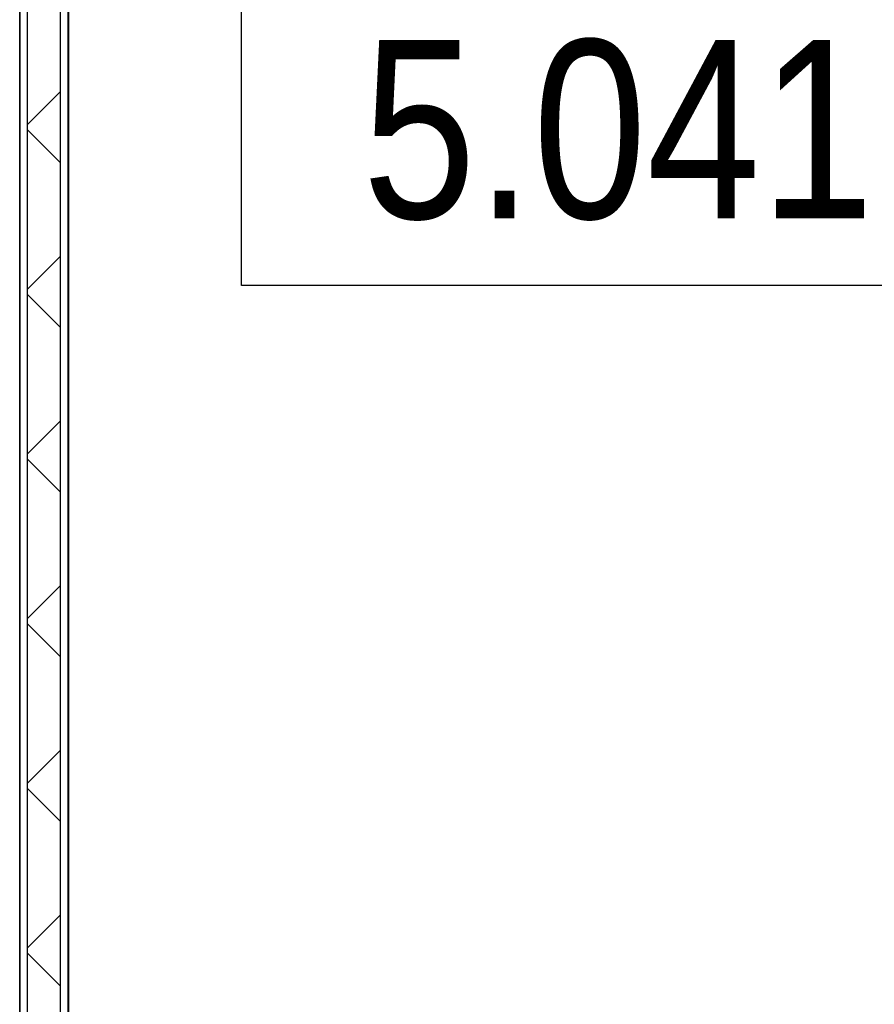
# Model space of a CAD drawing. Header units: millimetres. Extents: x 48966 to 155647, y -43515 to 26217.
# Drawn here: x 74870 to 77072, y -29625 to -27088 of the extents above; entities that cross this region are included whole.
import ezdxf

# ---------------------------------------------------------------- set-up
doc = ezdxf.new("R2010")
doc.units = ezdxf.units.MM
for name, color, linetype, lineweight in [('Марки помещений', 7, 'Continuous', 9), ('Общие ребра', 7, 'Continuous', 9), ('Перекрытия', 7, 'Continuous', 9), ('Стены-1', 7, 'Continuous', 18), ('Штриховка разреза-1', 7, 'Continuous', 9)]:
    doc.layers.add(name, color=color, linetype=linetype, lineweight=lineweight)
doc.styles.add('Arial Narrow_1', font='Arial Narrow.ttf', dxfattribs={"height": 460})

# ---------------------------------------------------------------- blocks, each defined once
blk = doc.blocks.new('Марка помещения_Р - Марка помещения-4575829-План 5-го этажа на отм_ _12_600')
at = {"layer": 'Марки помещений'}
for p, q in [((-4.79375, -1.95625), (-4.79375, 1.95625)), ((4.79375, 1.95625), (-4.79375, 1.95625)), ((4.79375, -1.95625), (4.79375, 1.95625)), ((4.79375, -1.95625), (-4.79375, -1.95625))]:
    blk.add_line(p, q, dxfattribs=at)

msp = doc.modelspace()

# ---------------------------------------------------------------- hatches: boundary and pattern name
at = {"layer": 'Штриховка разреза-1'}
h = msp.add_hatch(dxfattribs=at)
h.set_pattern_fill('FP_3', color=256, style=0, pattern_type=2)
h.set_pattern_definition([(45, (0, 0), (-212.132, 212.132), []), (135, (0, 0), (-212.132, -212.132), [])])
h.paths.add_polyline_path([(74974.6, -30793.8), (74974.6, -22667.9), (74889.6, -22667.9), (74889.6, -30765.5), (74909.9, -30772.3)], flags=0)

# ---------------------------------------------------------------- linework, layer by layer
at = {"layer": 'Общие ребра'}
for p, q in [((74889.6, -30765.5), (74889.6, -22687.9)), ((74974.6, -30793.8), (74974.6, -22687.9))]:
    msp.add_line(p, q, dxfattribs=at)
at = {"layer": 'Перекрытия'}
for p, q in [((74869.6, -30758.9), (74869.6, -22687.9)), ((74994.6, -22687.9), (74994.6, -30800.5))]:
    msp.add_line(p, q, dxfattribs=at)
at = {"layer": 'Стены-1'}
for p, q in [((74869.6, -22687.9), (74869.6, -30758.9)), ((74994.6, -30800.5), (74994.6, -22687.9)), ((74994.6, -22687.9), (74994.6, -30798.4)), ((74996.6, -30799.1), (74996.6, -22689.9))]:
    msp.add_line(p, q, dxfattribs=at)

# ---------------------------------------------------------------- block references
at = {"layer": 'Марки помещений', "xscale": 199.9999999999999, "yscale": 199.9999999999999, "zscale": 199.9999999999999}
msp.add_blockref('Марка помещения_Р - Марка помещения-4575829-План 5-го этажа на отм_ _12_600', (76400.2, -27381.5), dxfattribs=at)

# ---------------------------------------------------------------- texts
at = {"layer": 'Марки помещений', "insert": (75752.3, -27139.6), "char_height": 460, "width": 1587.341, "attachment_point": 1, "style": 'Arial Narrow_1'}
msp.add_mtext('5.041', dxfattribs=at)

doc.saveas('drawing.dxf')
